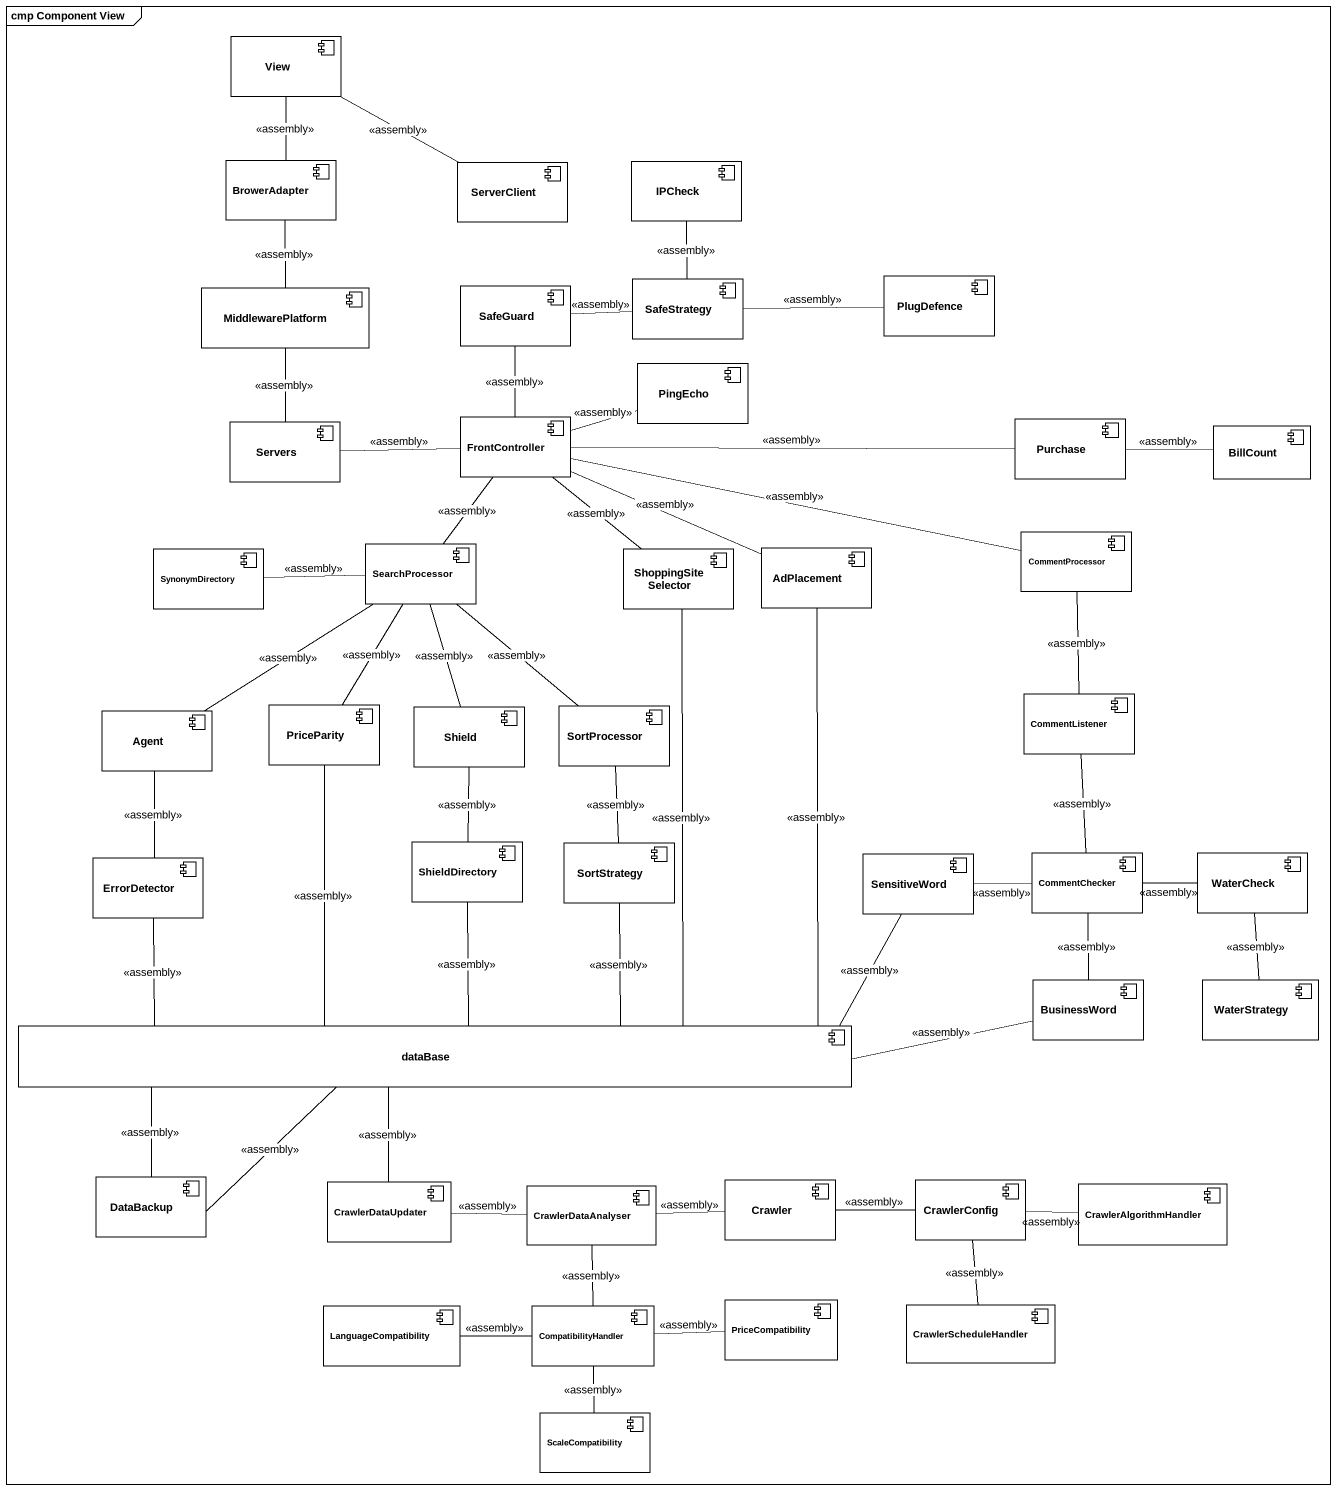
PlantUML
@startuml
mainframe cmp Component View
component View #FFFFFF
component BrowerAdapter #FFFFFF
component IPCheck #FFFFFF
component ServerClient #FFFFFF
component MiddlewarePlatform #FFFFFF
component SafeGuard #FFFFFF
component SafeStrategy #FFFFFF
component PlugDefence #FFFFFF
component PingEcho #FFFFFF
component Servers #FFFFFF
component FrontController #FFFFFF
component Purchase #FFFFFF
component BillCount #FFFFFF
component SynonymDirectory #FFFFFF
component SearchProcessor #FFFFFF
component ShoppingSiteSelector #FFFFFF
component AdPlacement #FFFFFF
component CommentProcessor #FFFFFF
component PriceParity #FFFFFF
component CommentListener #FFFFFF
component "Agent" as Agent_ #FFFFFF
component Shield #FFFFFF
component SortProcessor #FFFFFF
component ErrorDetector #FFFFFF
component ShieldDirectory #FFFFFF
component SortStrategy #FFFFFF
component SensitiveWord #FFFFFF
component CommentChecker #FFFFFF
component WaterCheck #FFFFFF
component BusinessWord #FFFFFF
component WaterStrategy #FFFFFF
component "dataBase" as dataBase_ #FFFFFF
component DataBackup #FFFFFF
component CrawlerDataUpdater #FFFFFF
component CrawlerDataAnalyser #FFFFFF
component Crawler #FFFFFF
component CrawlerConfig #FFFFFF
component CrawlerAlgorithmHandler #FFFFFF
component LanguageCompatibility #FFFFFF
component CompatibilityHandler #FFFFFF
component PriceCompatibility #FFFFFF
component CrawlerScheduleHandler #FFFFFF
component ScaleCompatibility #FFFFFF
View -- BrowerAdapter : <<assembly>>
BrowerAdapter -- MiddlewarePlatform : <<assembly>>
ServerClient -left- View : <<assembly>>
MiddlewarePlatform -- Servers : <<assembly>>
SafeGuard -right- SafeStrategy : <<assembly>>
SafeStrategy -up- IPCheck : <<assembly>>
SafeStrategy -right- PlugDefence : <<assembly>>
Servers -right- FrontController : <<assembly>>
FrontController -up- SafeGuard : <<assembly>>
FrontController -right- PingEcho : <<assembly>>
FrontController -right- Purchase : <<assembly>>
FrontController -- SearchProcessor : <<assembly>>
FrontController -- ShoppingSiteSelector : <<assembly>>
FrontController -right- AdPlacement : <<assembly>>
FrontController -right- CommentProcessor : <<assembly>>
Purchase -right- BillCount : <<assembly>>
SearchProcessor -left- SynonymDirectory : <<assembly>>
SearchProcessor -- PriceParity : <<assembly>>
SearchProcessor -- Agent_ : <<assembly>>
SearchProcessor -- Shield : <<assembly>>
SearchProcessor -- SortProcessor : <<assembly>>
ShoppingSiteSelector -- dataBase_ : <<assembly>>
AdPlacement -- dataBase_ : <<assembly>>
CommentProcessor -- CommentListener : <<assembly>>
PriceParity -- dataBase_ : <<assembly>>
CommentListener -- CommentChecker : <<assembly>>
Agent_ -- ErrorDetector : <<assembly>>
Shield -- ShieldDirectory : <<assembly>>
SortProcessor -- SortStrategy : <<assembly>>
ErrorDetector -right- dataBase_ : <<assembly>>
ShieldDirectory -- dataBase_ : <<assembly>>
SortStrategy -- dataBase_ : <<assembly>>
SensitiveWord -left- dataBase_ : <<assembly>>
CommentChecker -left- SensitiveWord : <<assembly>>
CommentChecker -right- WaterCheck : <<assembly>>
CommentChecker -- BusinessWord : <<assembly>>
WaterCheck -- WaterStrategy : <<assembly>>
BusinessWord -left- dataBase_ : <<assembly>>
dataBase_ -left- DataBackup : <<assembly>>
DataBackup -right- dataBase_ : <<assembly>>
CrawlerDataUpdater -up- dataBase_ : <<assembly>>
CrawlerDataAnalyser -left- CrawlerDataUpdater : <<assembly>>
CrawlerDataAnalyser -- CompatibilityHandler : <<assembly>>
Crawler -left- CrawlerDataAnalyser : <<assembly>>
CrawlerConfig -left- Crawler : <<assembly>>
CrawlerAlgorithmHandler -left- CrawlerConfig : <<assembly>>
LanguageCompatibility -right- CompatibilityHandler : <<assembly>>
PriceCompatibility -left- CompatibilityHandler : <<assembly>>
CrawlerScheduleHandler -up- CrawlerConfig : <<assembly>>
ScaleCompatibility -up- CompatibilityHandler : <<assembly>>
@enduml
